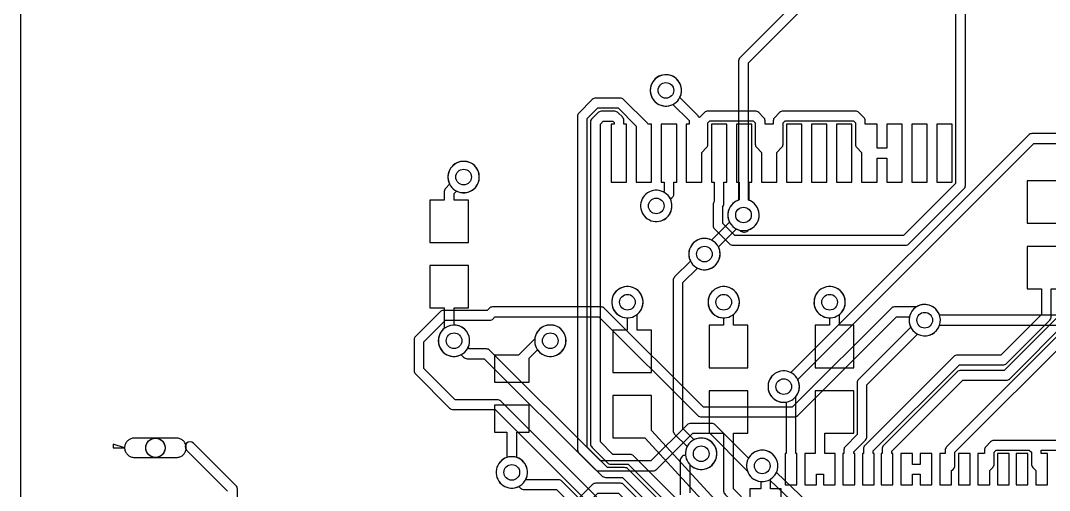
# Model space of a CAD drawing. Header units: millimetres. Extents: x 14 to 284, y -1 to 109.
# Drawn here: x 14 to 40.7, y 58.61 to 70.81 of the extents above; entities that cross this region are included whole.
import ezdxf

# ---------------------------------------------------------------- set-up
doc = ezdxf.new("R2010")
doc.units = ezdxf.units.MM

msp = doc.modelspace()

# ---------------------------------------------------------------- linework, layer by layer
at = {"layer": '16_copper'}
for points in [[(35.637, 72.816), (32.675, 69.854, 0.198912), (32.637, 69.764), (32.637, 66.151, 0.459093), (32.401, 65.581), (31.934, 65.113), (31.93, 65.115), (31.881, 65.136), (31.829, 65.149), (31.777, 65.156), (31.723, 65.156), (31.671, 65.149), (31.619, 65.136), (31.57, 65.115), (31.524, 65.089), (31.481, 65.056), (31.444, 65.019), (31.411, 64.976), (31.385, 64.93), (31.364, 64.881), (31.351, 64.829), (31.344, 64.777), (31.344, 64.723), (31.351, 64.671), (31.364, 64.619), (31.385, 64.57), (31.411, 64.524), (31.444, 64.481), (31.481, 64.444), (31.524, 64.411), (31.57, 64.385), (31.619, 64.364), (31.671, 64.351), (31.723, 64.344), (31.777, 64.344), (31.829, 64.351, 0.496235), (32.113, 64.934), (32.581, 65.401, 0.941273), (32.991, 66.103), (32.944, 66.13, 0.035222), (32.891, 66.151), (32.891, 69.712), (35.816, 72.637, 0.941273)], [(45.863, 67.877), (40.25, 67.877, 0.198912), (40.16, 67.84), (33.991, 61.671), (33.988, 61.673), (33.938, 61.693), (33.887, 61.707), (33.834, 61.714), (33.781, 61.714), (33.728, 61.707), (33.677, 61.693), (33.627, 61.673), (33.581, 61.646), (33.539, 61.614), (33.501, 61.576), (33.469, 61.534), (33.442, 61.488), (33.422, 61.438), (33.408, 61.387), (33.401, 61.334), (33.401, 61.281), (33.408, 61.228), (33.422, 61.177), (33.442, 61.127), (33.469, 61.081), (33.501, 61.039), (33.539, 61.001), (33.581, 60.969), (33.627, 60.942), (33.677, 60.922), (33.728, 60.908), (33.781, 60.901), (33.834, 60.901), (33.887, 60.908, 0.496235), (34.171, 61.491), (40.303, 67.623), (45.863, 67.623, 0.941276)], [(41.967, 63.16), (37.854, 63.16, 0.45609), (37.287, 63.398), (37.25, 63.377), (36.684, 63.377, 0.198912), (36.594, 63.34), (34.028, 60.774), (31.722, 60.774), (29.156, 63.34, 0.198912), (29.066, 63.377), (26.25, 63.377, 0.198912), (26.16, 63.34), (26.108, 63.287), (24.976, 63.287, 0.198912), (24.887, 63.25), (24.25, 62.613, 0.198912), (24.213, 62.524), (24.213, 61.726, 0.198912), (24.25, 61.637), (25.137, 60.75, 0.198912), (25.226, 60.713), (26.32, 60.713), (31.478, 55.555)], [(31.695, 55.697), (26.463, 60.929, 0.198912), (26.373, 60.967), (25.279, 60.967), (24.467, 61.779), (24.467, 62.471), (25.029, 63.033), (26.16, 63.033, 0.340744), (26.303, 63.123), (29.013, 63.123), (31.579, 60.557, 0.198912), (31.669, 60.52), (34.081, 60.52, 0.198912), (34.171, 60.557), (36.737, 63.123), (37.07, 63.123, 0.953955), (37.854, 62.906), (41.914, 62.906)], [(38.856, 54.07), (33.617, 59.075, 0.966426), (32.896, 59.45), (32.029, 60.316, 0.198912), (31.94, 60.353), (31.393, 60.353, 0.198912), (31.303, 60.316), (30.363, 59.377), (29.053, 59.377), (26.179, 62.25, 0.198912), (26.09, 62.287), (25.642, 62.287), (25.613, 62.316, 0.941273), (24.911, 62.726), (24.885, 62.68, 0.720354), (25.434, 62.137), (25.5, 62.071, 0.198912), (25.59, 62.033), (26.037, 62.033), (28.91, 59.16, 0.198912), (29, 59.123), (30.416, 59.123, 0.198912), (30.506, 59.16), (31.445, 60.099), (31.887, 60.099), (32.826, 59.16, 0.102663), (32.864, 59.119), (32.885, 59.07, 0.423738), (33.442, 58.891), (38.731, 53.838)], [(31.377, 58.553), (31.377, 59.28, 0.970637), (31.972, 59.835), (31.935, 59.872, 0.66818), (31.26, 59.539), (31.261, 59.526, 0.437594), (31.123, 59.382), (31.123, 58.5, 0.198912)], [(31.034, 55.873), (28.053, 58.854, 0.198912), (27.963, 58.891), (27.12, 58.891, 0.014507), (27.115, 58.902), (27.136, 58.951, 1), (26.364, 59.213), (26.351, 59.161, 0.57735), (26.881, 58.696), (26.93, 58.717, -0.001343), (26.934, 58.719), (26.978, 58.675, 0.198912), (27.068, 58.637), (27.91, 58.637), (30.817, 55.73)]]:
    msp.add_lwpolyline(points, format="xyb", dxfattribs=at)
for points in [[(30.829, 68.601), (30.881, 68.614), (30.93, 68.635), (30.976, 68.661), (31.019, 68.694), (31.056, 68.731), (31.089, 68.774), (31.115, 68.82), (31.136, 68.869), (31.149, 68.921), (31.156, 68.973), (31.156, 69.027), (31.149, 69.079), (31.136, 69.131), (31.115, 69.18), (31.089, 69.226), (31.056, 69.269), (31.019, 69.306), (30.976, 69.339), (30.93, 69.365), (30.881, 69.386), (30.829, 69.399), (30.777, 69.406), (30.723, 69.406), (30.671, 69.399), (30.619, 69.386), (30.57, 69.365), (30.524, 69.339), (30.481, 69.306), (30.444, 69.269), (30.411, 69.226), (30.385, 69.18), (30.364, 69.131), (30.351, 69.079), (30.344, 69.027), (30.344, 68.973), (30.351, 68.921), (30.364, 68.869), (30.385, 68.82), (30.411, 68.774), (30.444, 68.731), (30.481, 68.694), (30.524, 68.661), (30.57, 68.635), (30.619, 68.614), (30.671, 68.601), (30.723, 68.594), (30.777, 68.594)], [(25.579, 66.351), (25.631, 66.364), (25.68, 66.385), (25.726, 66.411), (25.769, 66.444), (25.806, 66.481), (25.839, 66.524), (25.865, 66.57), (25.886, 66.619), (25.899, 66.671), (25.906, 66.723), (25.906, 66.777), (25.899, 66.829), (25.886, 66.881), (25.865, 66.93), (25.839, 66.976), (25.806, 67.019), (25.769, 67.056), (25.726, 67.089), (25.68, 67.115), (25.631, 67.136), (25.579, 67.149), (25.527, 67.156), (25.473, 67.156), (25.421, 67.149), (25.369, 67.136), (25.32, 67.115), (25.274, 67.089), (25.231, 67.056), (25.194, 67.019), (25.161, 66.976), (25.135, 66.93), (25.114, 66.881), (25.101, 66.829), (25.094, 66.777), (25.094, 66.723), (25.101, 66.671), (25.114, 66.619), (25.135, 66.57), (25.161, 66.524), (25.194, 66.481), (25.231, 66.444), (25.274, 66.411), (25.32, 66.385), (25.369, 66.364), (25.421, 66.351), (25.473, 66.344), (25.527, 66.344)], [(30.579, 65.601), (30.631, 65.614), (30.68, 65.635), (30.726, 65.661), (30.769, 65.694), (30.806, 65.731), (30.839, 65.774), (30.865, 65.82), (30.886, 65.869), (30.899, 65.921), (30.906, 65.973), (30.906, 66.027), (30.899, 66.079), (30.886, 66.131), (30.865, 66.18), (30.839, 66.226), (30.806, 66.269), (30.769, 66.306), (30.726, 66.339), (30.68, 66.365), (30.631, 66.386), (30.579, 66.399), (30.527, 66.406), (30.473, 66.406), (30.421, 66.399), (30.369, 66.386), (30.32, 66.365), (30.274, 66.339), (30.231, 66.306), (30.194, 66.269), (30.161, 66.226), (30.135, 66.18), (30.114, 66.131), (30.101, 66.079), (30.094, 66.027), (30.094, 65.973), (30.101, 65.921), (30.114, 65.869), (30.135, 65.82), (30.161, 65.774), (30.194, 65.731), (30.231, 65.694), (30.274, 65.661), (30.32, 65.635), (30.369, 65.614), (30.421, 65.601), (30.473, 65.594), (30.527, 65.594)], [(29.829, 63.101), (29.881, 63.114), (29.93, 63.135), (29.976, 63.161), (30.019, 63.194), (30.056, 63.231), (30.089, 63.274), (30.115, 63.32), (30.136, 63.369), (30.149, 63.421), (30.156, 63.473), (30.156, 63.527), (30.149, 63.579), (30.136, 63.631), (30.115, 63.68), (30.089, 63.726), (30.056, 63.769), (30.019, 63.806), (29.976, 63.839), (29.93, 63.865), (29.881, 63.886), (29.829, 63.899), (29.777, 63.906), (29.723, 63.906), (29.671, 63.899), (29.619, 63.886), (29.57, 63.865), (29.524, 63.839), (29.481, 63.806), (29.444, 63.769), (29.411, 63.726), (29.385, 63.68), (29.364, 63.631), (29.351, 63.579), (29.344, 63.527), (29.344, 63.473), (29.351, 63.421), (29.364, 63.369), (29.385, 63.32), (29.411, 63.274), (29.444, 63.231), (29.481, 63.194), (29.524, 63.161), (29.57, 63.135), (29.619, 63.114), (29.671, 63.101), (29.723, 63.094), (29.777, 63.094)], [(32.329, 63.101), (32.381, 63.114), (32.43, 63.135), (32.476, 63.161), (32.519, 63.194), (32.556, 63.231), (32.589, 63.274), (32.615, 63.32), (32.636, 63.369), (32.649, 63.421), (32.656, 63.473), (32.656, 63.527), (32.649, 63.579), (32.636, 63.631), (32.615, 63.68), (32.589, 63.726), (32.556, 63.769), (32.519, 63.806), (32.476, 63.839), (32.43, 63.865), (32.381, 63.886), (32.329, 63.899), (32.277, 63.906), (32.223, 63.906), (32.171, 63.899), (32.119, 63.886), (32.07, 63.865), (32.024, 63.839), (31.981, 63.806), (31.944, 63.769), (31.911, 63.726), (31.885, 63.68), (31.864, 63.631), (31.851, 63.579), (31.844, 63.527), (31.844, 63.473), (31.851, 63.421), (31.864, 63.369), (31.885, 63.32), (31.911, 63.274), (31.944, 63.231), (31.981, 63.194), (32.024, 63.161), (32.07, 63.135), (32.119, 63.114), (32.171, 63.101), (32.223, 63.094), (32.277, 63.094)], [(35.079, 63.101), (35.131, 63.114), (35.18, 63.135), (35.226, 63.161), (35.269, 63.194), (35.306, 63.231), (35.339, 63.274), (35.365, 63.32), (35.386, 63.369), (35.399, 63.421), (35.406, 63.473), (35.406, 63.527), (35.399, 63.579), (35.386, 63.631), (35.365, 63.68), (35.339, 63.726), (35.306, 63.769), (35.269, 63.806), (35.226, 63.839), (35.18, 63.865), (35.131, 63.886), (35.079, 63.899), (35.027, 63.906), (34.973, 63.906), (34.921, 63.899), (34.869, 63.886), (34.82, 63.865), (34.774, 63.839), (34.731, 63.806), (34.694, 63.769), (34.661, 63.726), (34.635, 63.68), (34.614, 63.631), (34.601, 63.579), (34.594, 63.527), (34.594, 63.473), (34.601, 63.421), (34.614, 63.369), (34.635, 63.32), (34.661, 63.274), (34.694, 63.231), (34.731, 63.194), (34.774, 63.161), (34.82, 63.135), (34.869, 63.114), (34.921, 63.101), (34.973, 63.094), (35.027, 63.094)], [(27.829, 62.101), (27.881, 62.114), (27.93, 62.135), (27.976, 62.161), (28.019, 62.194), (28.056, 62.231), (28.089, 62.274), (28.115, 62.32), (28.136, 62.369), (28.149, 62.421), (28.156, 62.473), (28.156, 62.527), (28.149, 62.579), (28.136, 62.631), (28.115, 62.68), (28.089, 62.726), (28.056, 62.769), (28.019, 62.806), (27.976, 62.839), (27.93, 62.865), (27.881, 62.886), (27.829, 62.899), (27.777, 62.906), (27.723, 62.906), (27.671, 62.899), (27.619, 62.886), (27.57, 62.865), (27.524, 62.839), (27.481, 62.806), (27.444, 62.769), (27.411, 62.726), (27.385, 62.68), (27.364, 62.631), (27.351, 62.579), (27.344, 62.527), (27.344, 62.473), (27.351, 62.421), (27.364, 62.369), (27.385, 62.32), (27.411, 62.274), (27.444, 62.231), (27.481, 62.194), (27.524, 62.161), (27.57, 62.135), (27.619, 62.114), (27.671, 62.101), (27.723, 62.094), (27.777, 62.094)]]:
    msp.add_lwpolyline(points, close=True, dxfattribs=at)
at = {"layer": '1_copper'}
for points in [[(38.269, 73.636), (38.269, 66.583), (36.917, 65.231), (32.543, 65.231), (32.231, 65.543), (32.231, 65.988, 0.09598), (32.254, 66.039), (32.256, 66.049, 0.029897), (32.257, 66.064), (32.257, 66.62), (32.33, 66.62), (32.33, 68.12), (31.93, 68.12), (31.93, 66.62), (32.003, 66.62), (32.003, 66.114, 0.163072), (31.977, 66.038), (31.977, 65.491, 0.198912), (32.014, 65.401), (32.401, 65.014, 0.198912), (32.491, 64.977), (36.969, 64.977), (36.975, 64.978, 0.187839), (37.059, 65.014), (38.486, 66.441, 0.198912), (38.523, 66.531), (38.523, 73.583)], [(32.316, 56.622), (29.769, 59.168, 0.198912), (29.679, 59.206), (29.232, 59.206), (28.706, 59.732), (28.706, 68.268), (28.982, 68.544), (29.511, 68.544), (29.98, 68.075), (29.98, 66.62), (30.38, 66.62), (30.38, 68.12), (30.289, 68.12, 0.061789), (30.27, 68.145), (29.653, 68.761, 0.198912), (29.563, 68.798), (28.929, 68.798, 0.198912), (28.839, 68.761), (28.489, 68.411, 0.198912), (28.452, 68.321), (28.452, 59.679, 0.198912), (28.489, 59.589), (29.089, 58.989, 0.198912), (29.179, 58.952), (29.626, 58.952), (32.173, 56.405, 0.198912)], [(32.292, 57.13), (29.911, 59.511, 0.198912), (29.821, 59.548), (29.374, 59.548), (29.048, 59.874), (29.048, 68.126), (29.124, 68.202), (29.369, 68.202), (29.403, 68.167), (29.403, 68.12), (29.33, 68.12), (29.33, 66.62), (29.73, 66.62), (29.73, 68.12), (29.657, 68.12), (29.657, 68.22, 0.198912), (29.62, 68.31), (29.511, 68.418, 0.198912), (29.421, 68.456), (29.071, 68.456, 0.198912), (28.981, 68.418), (28.832, 68.269, 0.198912), (28.794, 68.179), (28.794, 59.821, 0.198912), (28.832, 59.731), (29.231, 59.332, 0.198912), (29.321, 59.294), (29.768, 59.294), (32.15, 56.913, 0.198912)], [(41.078, 63.274), (39.531, 61.727), (38.4, 61.727, 0.198912), (38.31, 61.69), (36.398, 59.778, 0.198912), (36.361, 59.688), (36.361, 59.568), (36.336, 59.568), (36.336, 58.755), (36.64, 58.755), (36.64, 59.568), (36.615, 59.568), (36.615, 59.635), (38.453, 61.473), (39.584, 61.473, 0.198912), (39.674, 61.51), (41.22, 63.057)], [(19.627, 57.637), (19.627, 58.65, 0.198912), (19.59, 58.74), (18.49, 59.84, 1), (18.31, 59.66), (19.373, 58.597)], [(41.006, 59.911), (39.269, 59.911), (39.263, 59.91, 0.187839), (39.179, 59.874), (39.052, 59.747, 0.198912), (39.015, 59.657), (39.015, 59.568), (38.85, 59.568), (38.85, 58.755), (39.155, 58.755), (39.155, 59.134), (39.232, 59.211, 0.198912), (39.269, 59.301), (39.269, 59.605), (39.321, 59.657), (40.182, 59.657), (40.235, 59.605), (40.235, 59.301, 0.198912), (40.272, 59.211), (40.349, 59.134), (40.349, 58.755), (40.654, 58.755), (40.654, 59.568), (40.489, 59.568), (40.489, 59.657), (41.059, 59.657, 0.198912)]]:
    msp.add_lwpolyline(points, format="xyb", dxfattribs=at)
for points in [[(38.164, 59.134, 0.339117), (38.253, 59.276), (38.253, 59.605), (41.362, 62.714), (46.591, 62.714, 0.198912), (46.681, 62.751), (52.725, 68.795), (52.725, 68.55), (54.525, 68.55), (54.525, 70.15), (52.725, 70.15), (52.725, 69.155), (46.538, 62.968), (41.31, 62.968, 0.198912), (41.22, 62.931), (38.036, 59.747, 0.198912), (37.999, 59.657), (37.999, 59.568), (37.86, 59.568), (37.86, 58.755), (38.164, 58.755)], [(31.68, 67.39), (31.804, 67.514, 0.198912), (31.841, 67.604), (31.841, 68.157), (31.893, 68.209), (33.017, 68.209), (33.069, 68.157), (33.069, 67.604, 0.198912), (33.106, 67.514), (33.23, 67.39), (33.23, 66.62), (33.63, 66.62), (33.63, 67.39), (33.754, 67.514, 0.198912), (33.791, 67.604), (33.791, 68.157), (33.843, 68.209), (35.617, 68.209), (35.669, 68.157), (35.669, 67.604, 0.198912), (35.706, 67.514), (35.83, 67.39), (35.83, 66.62), (36.23, 66.62), (36.23, 67.243), (36.48, 67.243), (36.48, 66.62), (36.88, 66.62), (36.88, 68.12), (36.48, 68.12), (36.48, 67.497), (36.23, 67.497), (36.23, 68.12), (35.923, 68.12), (35.923, 68.209, 0.198912), (35.886, 68.299), (35.759, 68.426, 0.198912), (35.669, 68.463), (33.791, 68.463, 0.198912), (33.701, 68.426), (33.574, 68.299, 0.198912), (33.537, 68.209), (33.537, 68.12), (33.323, 68.12), (33.323, 68.209, 0.198912), (33.286, 68.299), (33.159, 68.426, 0.198912), (33.069, 68.463), (31.841, 68.463, 0.198912), (31.751, 68.426), (31.624, 68.299, 0.016566), (31.601, 68.308), (31.598, 68.316, 0.102795), (31.57, 68.36), (31.113, 68.816, 0.941273), (30.411, 69.226), (30.385, 69.18, 0.720354), (30.934, 68.637), (31.353, 68.217), (31.353, 68.12), (31.28, 68.12), (31.28, 66.62), (31.68, 66.62)], [(30.579, 65.601, 0.493144), (30.865, 66.18), (30.863, 66.184, 0.350204), (30.957, 66.33), (30.957, 66.62), (31.03, 66.62), (31.03, 68.12), (30.63, 68.12), (30.63, 66.62), (30.703, 66.62), (30.703, 66.383), (30.684, 66.363), (30.68, 66.365), (30.631, 66.386), (30.579, 66.399), (30.527, 66.406), (30.473, 66.406), (30.421, 66.399), (30.369, 66.386), (30.32, 66.365), (30.274, 66.339), (30.231, 66.306), (30.194, 66.269), (30.161, 66.226), (30.135, 66.18), (30.114, 66.131), (30.101, 66.079), (30.094, 66.027), (30.094, 65.973), (30.101, 65.921), (30.114, 65.869), (30.135, 65.82), (30.161, 65.774), (30.194, 65.731), (30.231, 65.694), (30.274, 65.661), (30.32, 65.635), (30.369, 65.614), (30.421, 65.601), (30.473, 65.594), (30.527, 65.594)], [(32.79, 65.322, 0.225184), (32.895, 65.379), (32.944, 65.399, 0.656925), (32.907, 66.145), (32.907, 66.62), (32.98, 66.62), (32.98, 68.12), (32.58, 68.12), (32.58, 66.62), (32.653, 66.62), (32.653, 66.155, 0.686358), (32.584, 65.399), (32.633, 65.379), (32.663, 65.371), (32.664, 65.368), (32.684, 65.348), (32.708, 65.333), (32.734, 65.323), (32.762, 65.32)], [(25.625, 66.15), (25.252, 66.15), (25.252, 66.322), (25.316, 66.387, 0.941273), (25.726, 67.089), (25.68, 67.115, 0.720354), (25.137, 66.566), (25.035, 66.465, 0.198912), (24.998, 66.375), (24.998, 66.15), (24.625, 66.15), (24.625, 65.05), (25.625, 65.05)], [(41.125, 66.392), (41.38, 66.421, 0.950722), (42.136, 66.721), (42.115, 66.77, 0.712695), (41.352, 66.673), (41.125, 66.648), (41.125, 66.65), (40.125, 66.65), (40.125, 65.55), (41.125, 65.55)], [(31.746, 59.167, 1), (31.587, 59.965), (31.535, 59.952, 0.035223), (31.482, 59.929), (31.193, 60.219), (31.193, 64.013), (31.566, 64.387, 0.941273), (31.976, 65.089), (31.93, 65.115, 0.720354), (31.387, 64.566), (30.976, 64.156, 0.198912), (30.939, 64.066), (30.939, 60.166, 0.198912), (30.976, 60.076), (31.303, 59.75), (31.301, 59.746), (31.28, 59.697), (31.267, 59.646), (31.26, 59.593), (31.26, 59.539), (31.267, 59.487), (31.28, 59.435), (31.301, 59.386), (31.327, 59.34), (31.36, 59.298), (31.398, 59.26), (31.44, 59.227), (31.486, 59.201), (31.535, 59.18), (31.587, 59.167), (31.639, 59.16), (31.693, 59.16)], [(36.158, 59.568), (36.132, 59.568), (36.132, 59.638), (38.368, 61.873), (39.499, 61.873, 0.198912), (39.589, 61.91), (40.715, 63.036, 0.198912), (40.752, 63.126), (40.752, 63.85), (41.125, 63.85), (41.125, 64.95), (40.125, 64.95), (40.125, 63.85), (40.498, 63.85), (40.498, 63.179), (39.446, 62.127), (38.315, 62.127, 0.198912), (38.225, 62.09), (35.916, 59.78, 0.198912), (35.878, 59.69), (35.878, 59.568), (35.853, 59.568), (35.853, 58.755), (36.158, 58.755)], [(25.329, 62.101, 0.904107), (25.252, 62.906), (25.252, 63.35), (25.625, 63.35), (25.625, 64.45), (24.625, 64.45), (24.625, 63.35), (24.998, 63.35), (24.998, 62.819), (24.981, 62.806), (24.944, 62.769), (24.911, 62.726), (24.885, 62.68), (24.864, 62.631), (24.851, 62.579), (24.844, 62.527), (24.844, 62.473), (24.851, 62.421), (24.864, 62.369), (24.885, 62.32), (24.911, 62.274), (24.944, 62.231), (24.981, 62.194), (25.024, 62.161), (25.07, 62.135), (25.119, 62.114), (25.171, 62.101), (25.223, 62.094), (25.277, 62.094)], [(30.375, 62.775), (30.002, 62.775), (30.002, 63.181, 0.960918), (29.524, 63.839), (29.481, 63.806, 0.690291), (29.748, 63.094), (29.748, 62.775), (29.375, 62.775), (29.375, 61.675), (30.375, 61.675)], [(32.875, 62.9), (32.502, 62.9), (32.502, 63.181, 0.960918), (32.024, 63.839), (31.981, 63.806, 0.690291), (32.248, 63.094), (32.248, 62.9), (31.875, 62.9), (31.875, 61.8), (32.875, 61.8)], [(35.625, 62.9), (35.252, 62.9), (35.252, 63.181, 0.960918), (34.774, 63.839), (34.731, 63.806, 0.690291), (34.998, 63.094), (34.998, 62.9), (34.625, 62.9), (34.625, 61.8), (35.625, 61.8)], [(35.65, 59.568), (35.624, 59.568), (35.624, 59.614), (35.931, 59.921, 0.198912), (35.968, 60.011), (35.968, 61.354), (37.283, 62.67, 0.941273), (37.693, 63.372), (37.647, 63.398, 0.720354), (37.104, 62.849), (35.751, 61.497, 0.198912), (35.714, 61.407), (35.714, 60.063), (35.408, 59.757, 0.198912), (35.37, 59.667), (35.37, 59.568), (35.345, 59.568), (35.345, 58.755), (35.65, 58.755)], [(27.2, 62.045), (27.419, 62.264, 0.985256), (28.089, 62.726), (28.056, 62.769, 0.57735), (27.364, 62.631), (27.351, 62.579), (27.347, 62.551), (26.92, 62.125), (26.3, 62.125), (26.3, 61.425), (27.2, 61.425)], [(34.151, 59.568), (34.126, 59.568), (34.126, 61.055), (34.146, 61.081), (34.173, 61.127, 1), (33.442, 61.488), (33.422, 61.438, 0.564908), (33.872, 60.906), (33.872, 59.568), (33.846, 59.568), (33.846, 58.755), (34.151, 58.755)], [(33.745, 58.146), (33.366, 58.146), (33.289, 58.223, 0.198912), (33.199, 58.26), (32.895, 58.26), (32.502, 58.653), (32.502, 60.1), (32.875, 60.1), (32.875, 61.2), (31.875, 61.2), (31.875, 60.1), (32.248, 60.1), (32.248, 58.6, 0.198912), (32.285, 58.511), (32.753, 58.043, 0.198912), (32.843, 58.006), (32.932, 58.006), (32.932, 57.841), (33.745, 57.841)], [(34.837, 58.755), (35.142, 58.755), (35.142, 59.568), (34.877, 59.568), (34.877, 60.1), (35.625, 60.1), (35.625, 61.2), (34.625, 61.2), (34.625, 60.295, 0.039306), (34.623, 60.275), (34.623, 59.568), (34.354, 59.568), (34.354, 58.755), (34.659, 58.755), (34.659, 59.035), (34.837, 59.035)], [(33.745, 57.663), (32.932, 57.663), (32.932, 57.638), (32.695, 57.638), (30.375, 60.168), (30.375, 61.075), (29.375, 61.075), (29.375, 59.975), (30.207, 59.975), (32.546, 57.425, 0.210173), (32.639, 57.384), (32.932, 57.384), (32.932, 57.358), (33.745, 57.358)], [(26.829, 58.682, 0.771278), (26.877, 59.469), (26.877, 60.125), (27.2, 60.125), (27.2, 60.825), (26.3, 60.825), (26.3, 60.125), (26.623, 60.125), (26.623, 59.469), (26.619, 59.468), (26.57, 59.447), (26.524, 59.42), (26.481, 59.388), (26.444, 59.35), (26.411, 59.308), (26.385, 59.262), (26.364, 59.213), (26.351, 59.161), (26.344, 59.108), (26.344, 59.055), (26.351, 59.002), (26.364, 58.951), (26.385, 58.902), (26.411, 58.856), (26.444, 58.813), (26.481, 58.776), (26.524, 58.743), (26.57, 58.717), (26.619, 58.696), (26.671, 58.682), (26.723, 58.675), (26.777, 58.675)], [(33.745, 58.654), (33.465, 58.654), (33.465, 58.905, 0.951161), (33.07, 59.615), (33.024, 59.589, 0.705444), (33.211, 58.845), (33.211, 58.654), (32.932, 58.654), (32.932, 58.349), (33.745, 58.349)], [(33.253, 55.795, 0.267218), (33.366, 55.86), (33.745, 55.86), (33.745, 56.164), (32.932, 56.164), (32.932, 56.048), (32.374, 56.048), (29.661, 58.761, 0.198912), (29.571, 58.798), (28.929, 58.798, 0.198912), (28.839, 58.761), (27.505, 57.427), (27.437, 57.427, 0.941276), (26.651, 57.221), (26.664, 57.169, 0.720356), (27.437, 57.173), (27.558, 57.173, 0.198912), (27.647, 57.21), (28.982, 58.544), (29.518, 58.544), (32.231, 55.832, 0.198912), (32.321, 55.794), (33.248, 55.794)]]:
    msp.add_lwpolyline(points, format="xyb", close=True, dxfattribs=at)
for points in [[(34.28, 68.12), (33.88, 68.12), (33.88, 66.62), (34.28, 66.62)], [(34.93, 68.12), (34.53, 68.12), (34.53, 66.62), (34.93, 66.62)], [(35.58, 68.12), (35.18, 68.12), (35.18, 66.62), (35.58, 66.62)], [(37.53, 68.12), (37.13, 68.12), (37.13, 66.62), (37.53, 66.62)], [(38.18, 68.12), (37.78, 68.12), (37.78, 66.62), (38.18, 66.62)], [(16.701, 59.72), (16.701, 59.72), (16.406, 59.812), (16.399, 59.751), (16.399, 59.72), (16.4, 59.719), (16.7, 59.719)], [(37.148, 59.035), (37.352, 59.035), (37.352, 58.755), (37.656, 58.755), (37.656, 59.568), (37.352, 59.568), (37.352, 59.289), (37.148, 59.289), (37.148, 59.568), (36.844, 59.568), (36.844, 58.755), (37.148, 58.755)], [(38.647, 59.568), (38.342, 59.568), (38.342, 58.755), (38.647, 58.755)], [(39.663, 59.568), (39.358, 59.568), (39.358, 58.755), (39.663, 58.755)], [(40.146, 59.568), (39.841, 59.568), (39.841, 58.755), (40.146, 58.755)]]:
    msp.add_lwpolyline(points, close=True, dxfattribs=at)
at = {"layer": 'drills_NPTH'}
msp.add_circle((17.5, 59.72), 0.25, dxfattribs=at)
at = {"layer": 'drills_via_1_16'}
for centre in [(30.75, 69), (25.5, 66.75), (30.5, 66), (32.764, 65.764), (31.75, 64.75), (29.75, 63.5), (32.25, 63.5), (35, 63.5), (37.467, 63.033), (25.25, 62.5), (27.75, 62.5), (33.808, 61.308), (31.666, 59.566), (26.75, 59.082), (33.25, 59.25)]:
    msp.add_circle(centre, 0.203, dxfattribs=at)
at = {"layer": 'holes'}
for points in [[(16.7, 59.72), (16.701, 59.698), (16.704, 59.677), (16.709, 59.655), (16.715, 59.634), (16.723, 59.614), (16.733, 59.595), (16.745, 59.577), (16.758, 59.559), (16.773, 59.543), (16.789, 59.528), (16.807, 59.515), (16.825, 59.503), (16.844, 59.493), (16.864, 59.485), (16.885, 59.479), (16.907, 59.474), (16.928, 59.471), (16.95, 59.47), (18.05, 59.47), (18.072, 59.471), (18.093, 59.474), (18.115, 59.479), (18.136, 59.485), (18.156, 59.493), (18.175, 59.503), (18.193, 59.515), (18.211, 59.528), (18.227, 59.543), (18.242, 59.559), (18.255, 59.577), (18.267, 59.595), (18.277, 59.614), (18.285, 59.634), (18.291, 59.655), (18.296, 59.677), (18.299, 59.698), (18.3, 59.72), (18.299, 59.742), (18.296, 59.763), (18.291, 59.785), (18.285, 59.806), (18.277, 59.826), (18.267, 59.845), (18.255, 59.863), (18.242, 59.881), (18.227, 59.897), (18.211, 59.912), (18.193, 59.925), (18.175, 59.937), (18.156, 59.947), (18.136, 59.955), (18.115, 59.961), (18.093, 59.966), (18.072, 59.969), (18.05, 59.97), (16.95, 59.97), (16.928, 59.969), (16.907, 59.966), (16.885, 59.961), (16.864, 59.955), (16.844, 59.947), (16.825, 59.937), (16.807, 59.925), (16.789, 59.912), (16.773, 59.897), (16.758, 59.881), (16.745, 59.863), (16.733, 59.845), (16.723, 59.826), (16.715, 59.806), (16.709, 59.785), (16.704, 59.763), (16.701, 59.742), (16.7, 59.72)], [(17.48, 59.47), (17.441, 59.476), (17.404, 59.488), (17.369, 59.506), (17.337, 59.529), (17.309, 59.557), (17.286, 59.589), (17.268, 59.624), (17.256, 59.661), (17.25, 59.7), (17.25, 59.74), (17.256, 59.779), (17.268, 59.816), (17.286, 59.851), (17.309, 59.883), (17.337, 59.911), (17.369, 59.934), (17.404, 59.952), (17.441, 59.964), (17.48, 59.97), (17.52, 59.97), (17.559, 59.964), (17.596, 59.952), (17.631, 59.934), (17.663, 59.911), (17.691, 59.883), (17.714, 59.851), (17.732, 59.816), (17.744, 59.779), (17.75, 59.74), (17.75, 59.7), (17.744, 59.661), (17.732, 59.624), (17.714, 59.589), (17.691, 59.557), (17.663, 59.529), (17.631, 59.506), (17.596, 59.488), (17.559, 59.476), (17.52, 59.47), (17.48, 59.47)]]:
    msp.add_lwpolyline(points, close=True, dxfattribs=at)
at = {"layer": 'outline'}
msp.add_lwpolyline([(14, -1.27), (283.77, -1.27), (283.82, 109), (14, 109), (14, -1.27)], close=True, dxfattribs=at)

doc.saveas('drawing.dxf')
